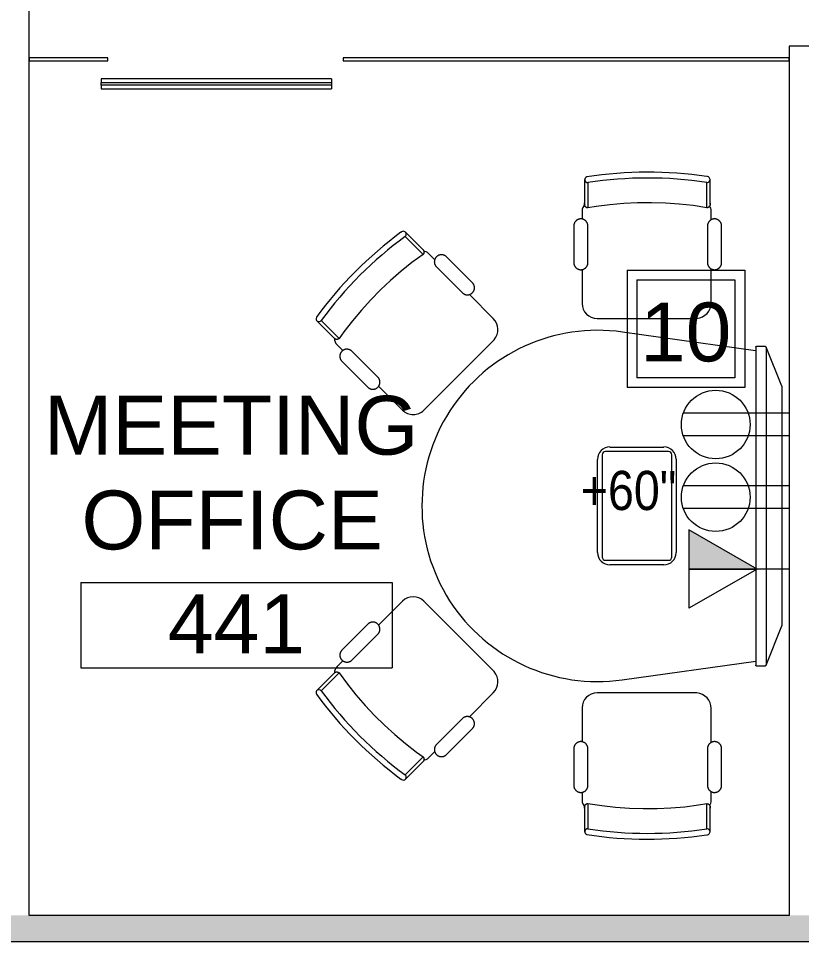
# Model space of a CAD drawing. Header units: inches. Extents: x 1 to 4333, y -575 to 1753.
# Drawn here: x 2290.9 to 2410.7, y 1256.5 to 1397.7 of the extents above; entities that cross this region are included whole.
import ezdxf

# ---------------------------------------------------------------- set-up
doc = ezdxf.new("R2010")
doc.units = ezdxf.units.IN
doc.header["$MEASUREMENT"] = 0
for name, color, linetype, lineweight in [('A-ANNO-NOTE', 131, 'Continuous', 20), ('A-AREA-IDEN', 2, 'Continuous', 20), ('A-DOOR', 31, 'Continuous', 13), ('A-DOOR-FRAM', 31, 'Continuous', 9), ('A-DOOR-GLAZ', 31, 'Continuous', 9), ('A-GLAZ-CURT', 52, 'Continuous', 9), ('A-WALL', 113, 'Continuous', 50), ('A-WALL-PATT', 111, 'Continuous', 13), ('E-ELEC-FIXT-IDEN', 2, 'Continuous', 9), ('I-FURN', 30, 'Continuous', 9), ('I-WALL', 2, 'Continuous', 13), ('Q-SPCQ', 91, 'Continuous', 9)]:
    doc.layers.add(name, color=color, linetype=linetype, lineweight=lineweight)
doc.styles.add('Arial', font='arial.ttf', dxfattribs={"height": 9})
doc.styles.add('Arial_2', font='arial.ttf', dxfattribs={"width": 0.85, "height": 6})

# ---------------------------------------------------------------- blocks, each defined once
blk = doc.blocks.new('System Panel - Glazed-2610328-New Construction - Tel_Data_Elec Plan')
at = {"layer": 'A-GLAZ-CURT', "color": 10, "lineweight": 20}
for p, q in [((6, 0.25), (-6, 0.25)), ((-6, 0.25), (-6, -0.25)), ((6, -0.25), (6, 0.25)), ((-6, -0.25), (6, -0.25))]:
    blk.add_line(p, q, dxfattribs=at)
blk = doc.blocks.new('System Panel - Glazed-2700605-New Construction - Tel_Data_Elec Plan')
at = {"layer": 'A-GLAZ-CURT', "color": 10, "lineweight": 20}
for p, q in [((34.125, 0.25), (-34.125, 0.25)), ((-34.125, 0.25), (-34.125, -0.25)), ((34.125, -0.25), (34.125, 0.25)), ((-34.125, -0.25), (34.125, -0.25))]:
    blk.add_line(p, q, dxfattribs=at)
blk = doc.blocks.new('CWDR_Single Sliding DOOR - 3_5_-2610408-New Construction - Tel_Data_Elec Plan')
at = {"layer": 'A-DOOR-FRAM'}
for p, q in [((16.25, -3), (-19, -3)), ((-19, -3), (-19, -3.5625)), ((-19, -3.9375), (-19, -4.5)), ((16.25, -3), (16.25, -3.5625)), ((16.25, -3.9375), (16.25, -4.5)), ((-19, -4.5), (16.25, -4.5))]:
    blk.add_line(p, q, dxfattribs=at)
at = {"layer": 'A-DOOR-GLAZ', "color": 10, "lineweight": 20}
for p, q in [((-19, -3.5625), (16.25, -3.5625)), ((-19, -3.9375), (-19, -3.5625)), ((16.25, -3.9375), (-19, -3.9375)), ((16.25, -3.5625), (16.25, -3.9375))]:
    blk.add_line(p, q, dxfattribs=at)
blk = doc.blocks.new('Table - Conference - Huddle Half Moon - 4 Chair Desk Height - Steelcase - Mediascape - Table - Huddle - 4 Chair Half Moon - Steelcase - Mediascape-V22-New Construction - Tel_Data_Elec Plan')
at = {"layer": 'I-FURN'}
for p, q in [((-23.67, 17.98), (-26.57, -2.4)), ((26.65, -2.44), (23.78, 18)), ((-37.19, 12.78), (-42.8, 12.78)), ((42.8, 12.78), (37.19, 12.78)), ((-45.59, 10.51), (-49.45, 10.51)), ((-43.74, 11.18), (-45.11, 11.18)), ((-42.8, 10.61), (-37.19, 10.61)), ((-31.06, 11.18), (-36.24, 11.18)), ((36.24, 11.18), (31.06, 11.18)), ((37.19, 10.61), (42.8, 10.61)), ((45.11, 11.18), (43.74, 11.18)), ((49.45, 10.51), (45.59, 10.51)), ((-28.65, -6.26), (-28.65, 8.99)), ((28.65, 8.99), (28.65, -6.26)), ((-7.1, 5.83), (7.18, 5.83)), ((-8.3, 4.65), (-8.3, -5)), ((7.86, 5.15), (-7.8, 5.15)), ((8.36, -5), (8.36, 4.65)), ((-8.97, -4.31), (-8.97, 3.95)), ((9.06, 3.95), (9.06, -4.31)), ((-7.8, -5.5), (7.86, -5.5)), ((7.17, -6.2), (-7.09, -6.2)), ((-49.44, -7.66), (-45.57, -7.66)), ((-37.19, -7.67), (-42.8, -7.67)), ((42.8, -7.67), (37.19, -7.67)), ((45.57, -7.66), (49.44, -7.66)), ((-45.11, -8.56), (-43.86, -8.56)), ((-42.8, -9.83), (-37.19, -9.83)), ((-36.13, -8.56), (-30.95, -8.56)), ((30.95, -8.56), (36.13, -8.56)), ((37.19, -9.83), (42.8, -9.83)), ((43.86, -8.56), (45.11, -8.56)), ((-28.65, -22.14), (-32.32, -25.8)), ((-14.62, -32.77), (-25.4, -21.99)), ((25.4, -21.99), (14.62, -32.77)), ((32.32, -25.8), (28.65, -22.14)), ((-34.12, -25.34), (-38.08, -29.3)), ((38.08, -29.3), (34.12, -25.34)), ((-36.55, -30.84), (-32.58, -26.87)), ((32.58, -26.87), (36.55, -30.84)), ((-37.62, -31.1), (-38.59, -32.07)), ((38.59, -32.07), (37.62, -31.1)), ((-38.45, -32.88), (-41.18, -35.61)), ((41.18, -35.61), (38.45, -32.88)), ((-18.28, -39.68), (-14.62, -36.02)), ((14.62, -36.02), (18.28, -39.68)), ((-19.66, -39.8), (-23.62, -43.76)), ((23.62, -43.76), (19.66, -39.8)), ((-22.09, -45.29), (-18.13, -41.33)), ((18.13, -41.33), (22.09, -45.29)), ((-24.63, -46.03), (-23.74, -45.15)), ((23.74, -45.15), (24.63, -46.03)), ((-28.32, -48.45), (-25.59, -45.72)), ((25.59, -45.72), (28.32, -48.45))]:
    blk.add_line(p, q, dxfattribs=at)
at = {"layer": 'I-FURN', "flags": 128}
for points in [[(-42.8, 12.78), (-42.84, 12.78), (-42.89, 12.78), (-42.93, 12.77), (-42.97, 12.77), (-43.01, 12.76), (-43.06, 12.75), (-43.1, 12.74), (-43.14, 12.73), (-43.18, 12.71), (-43.22, 12.69), (-43.26, 12.68), (-43.3, 12.66), (-43.34, 12.64), (-43.37, 12.61), (-43.41, 12.59), (-43.45, 12.57), (-43.48, 12.54), (-43.51, 12.51), (-43.55, 12.48), (-43.58, 12.45), (-43.61, 12.42), (-43.63, 12.39), (-43.66, 12.35), (-43.69, 12.32), (-43.71, 12.28), (-43.73, 12.25), (-43.76, 12.21), (-43.77, 12.17), (-43.79, 12.13), (-43.81, 12.09), (-43.82, 12.05), (-43.84, 12.01), (-43.85, 11.97), (-43.86, 11.92), (-43.87, 11.88), (-43.87, 11.84), (-43.88, 11.79), (-43.88, 11.75), (-43.88, 11.71), (-43.88, 11.66), (-43.88, 11.62), (-43.88, 11.58), (-43.87, 11.54), (-43.86, 11.49), (-43.85, 11.45), (-43.84, 11.41), (-43.83, 11.37), (-43.82, 11.33), (-43.8, 11.29), (-43.78, 11.25), (-43.77, 11.21), (-43.75, 11.17), (-43.72, 11.13), (-43.7, 11.09), (-43.68, 11.06), (-43.65, 11.02), (-43.62, 10.99), (-43.59, 10.96), (-43.56, 10.93), (-43.53, 10.9), (-43.5, 10.87), (-43.46, 10.84), (-43.43, 10.82), (-43.39, 10.79), (-43.36, 10.77), (-43.32, 10.75), (-43.28, 10.73), (-43.24, 10.71), (-43.2, 10.69), (-43.16, 10.68), (-43.12, 10.66), (-43.08, 10.65), (-43.04, 10.64), (-42.99, 10.63), (-42.95, 10.62), (-42.91, 10.62), (-42.87, 10.61), (-42.82, 10.61), (-42.8, 10.61)], [(-37.19, 10.61), (-37.15, 10.61), (-37.1, 10.62), (-37.06, 10.62), (-37.02, 10.63), (-36.98, 10.63), (-36.93, 10.64), (-36.89, 10.65), (-36.85, 10.67), (-36.81, 10.68), (-36.77, 10.7), (-36.73, 10.72), (-36.69, 10.73), (-36.65, 10.76), (-36.61, 10.78), (-36.58, 10.8), (-36.54, 10.83), (-36.51, 10.85), (-36.48, 10.88), (-36.44, 10.91), (-36.41, 10.94), (-36.38, 10.97), (-36.36, 11.01), (-36.33, 11.04), (-36.3, 11.07), (-36.28, 11.11), (-36.26, 11.15), (-36.23, 11.19), (-36.21, 11.22), (-36.2, 11.26), (-36.18, 11.3), (-36.17, 11.34), (-36.15, 11.39), (-36.14, 11.43), (-36.13, 11.47), (-36.12, 11.51), (-36.12, 11.56), (-36.11, 11.6), (-36.11, 11.64), (-36.11, 11.68), (-36.11, 11.73), (-36.11, 11.77), (-36.11, 11.81), (-36.12, 11.86), (-36.13, 11.9), (-36.13, 11.94), (-36.15, 11.98), (-36.16, 12.03), (-36.17, 12.07), (-36.19, 12.11), (-36.2, 12.15), (-36.22, 12.19), (-36.24, 12.22), (-36.27, 12.26), (-36.29, 12.3), (-36.31, 12.33), (-36.34, 12.37), (-36.37, 12.4), (-36.4, 12.43), (-36.43, 12.47), (-36.46, 12.5), (-36.49, 12.52), (-36.52, 12.55), (-36.56, 12.58), (-36.6, 12.6), (-36.63, 12.63), (-36.67, 12.65), (-36.71, 12.67), (-36.75, 12.69), (-36.79, 12.7), (-36.83, 12.72), (-36.87, 12.73), (-36.91, 12.74), (-36.95, 12.75), (-36.99, 12.76), (-37.04, 12.77), (-37.08, 12.77), (-37.12, 12.78), (-37.17, 12.78), (-37.19, 12.78)], [(37.19, 12.78), (37.15, 12.78), (37.1, 12.78), (37.06, 12.77), (37.02, 12.77), (36.98, 12.76), (36.93, 12.75), (36.89, 12.74), (36.85, 12.73), (36.81, 12.71), (36.77, 12.69), (36.73, 12.68), (36.69, 12.66), (36.65, 12.64), (36.61, 12.61), (36.58, 12.59), (36.54, 12.57), (36.51, 12.54), (36.48, 12.51), (36.44, 12.48), (36.41, 12.45), (36.38, 12.42), (36.36, 12.39), (36.33, 12.35), (36.3, 12.32), (36.28, 12.28), (36.26, 12.25), (36.23, 12.21), (36.21, 12.17), (36.2, 12.13), (36.18, 12.09), (36.17, 12.05), (36.15, 12.01), (36.14, 11.97), (36.13, 11.92), (36.12, 11.88), (36.12, 11.84), (36.11, 11.79), (36.11, 11.75), (36.11, 11.71), (36.11, 11.66), (36.11, 11.62), (36.11, 11.58), (36.12, 11.54), (36.13, 11.49), (36.13, 11.45), (36.15, 11.41), (36.16, 11.37), (36.17, 11.33), (36.19, 11.29), (36.2, 11.25), (36.22, 11.21), (36.24, 11.17), (36.27, 11.13), (36.29, 11.09), (36.31, 11.06), (36.34, 11.02), (36.37, 10.99), (36.4, 10.96), (36.43, 10.93), (36.46, 10.9), (36.49, 10.87), (36.52, 10.84), (36.56, 10.82), (36.6, 10.79), (36.63, 10.77), (36.67, 10.75), (36.71, 10.73), (36.75, 10.71), (36.79, 10.69), (36.83, 10.68), (36.87, 10.66), (36.91, 10.65), (36.95, 10.64), (36.99, 10.63), (37.04, 10.62), (37.08, 10.62), (37.12, 10.61), (37.17, 10.61), (37.19, 10.61)], [(42.8, 10.61), (42.84, 10.61), (42.89, 10.62), (42.93, 10.62), (42.97, 10.63), (43.01, 10.63), (43.06, 10.64), (43.1, 10.65), (43.14, 10.67), (43.18, 10.68), (43.22, 10.7), (43.26, 10.72), (43.3, 10.73), (43.34, 10.76), (43.37, 10.78), (43.41, 10.8), (43.45, 10.83), (43.48, 10.85), (43.51, 10.88), (43.55, 10.91), (43.58, 10.94), (43.61, 10.97), (43.63, 11.01), (43.66, 11.04), (43.69, 11.07), (43.71, 11.11), (43.73, 11.15), (43.76, 11.19), (43.77, 11.22), (43.79, 11.26), (43.81, 11.3), (43.82, 11.34), (43.84, 11.39), (43.85, 11.43), (43.86, 11.47), (43.87, 11.51), (43.87, 11.56), (43.88, 11.6), (43.88, 11.64), (43.88, 11.68), (43.88, 11.73), (43.88, 11.77), (43.88, 11.81), (43.87, 11.86), (43.86, 11.9), (43.85, 11.94), (43.84, 11.98), (43.83, 12.03), (43.82, 12.07), (43.8, 12.11), (43.78, 12.15), (43.77, 12.19), (43.75, 12.22), (43.72, 12.26), (43.7, 12.3), (43.68, 12.33), (43.65, 12.37), (43.62, 12.4), (43.59, 12.43), (43.56, 12.47), (43.53, 12.5), (43.5, 12.52), (43.46, 12.55), (43.43, 12.58), (43.39, 12.6), (43.36, 12.63), (43.32, 12.65), (43.28, 12.67), (43.24, 12.69), (43.2, 12.7), (43.16, 12.72), (43.12, 12.73), (43.08, 12.74), (43.04, 12.75), (42.99, 12.76), (42.95, 12.77), (42.91, 12.77), (42.87, 12.78), (42.82, 12.78), (42.8, 12.78)], [(-46.1, 11.02), (-46.13, 11.02), (-46.22, 11.02), (-46.37, 11.02), (-46.58, 11.02), (-46.85, 11.02), (-47.18, 11.02), (-47.57, 11.02), (-48.02, 11.02), (-48.53, 11.02), (-49.09, 11.02), (-49.71, 11.02), (-49.91, 11.02)], [(-45.59, 10.51), (-45.91, 8.41), (-46.14, 6.3), (-46.29, 4.18), (-46.36, 2.06), (-46.34, -0.06), (-46.24, -2.19), (-46.05, -4.3), (-45.78, -6.41), (-45.57, -7.66)], [(-46.3, 11.02), (-46.17, 11.02), (-46.11, 11.02), (-46.1, 11.02)], [(-46.1, 11.02), (-46.08, 11.02), (-46.06, 11.02), (-46.04, 11.01), (-46.02, 11.01), (-46, 11.01), (-45.98, 11), (-45.96, 11), (-45.94, 10.99), (-45.92, 10.98), (-45.9, 10.98), (-45.88, 10.97), (-45.86, 10.96), (-45.84, 10.95), (-45.83, 10.94), (-45.81, 10.93), (-45.79, 10.92), (-45.78, 10.9), (-45.76, 10.89), (-45.75, 10.88), (-45.73, 10.86), (-45.72, 10.85), (-45.71, 10.83), (-45.69, 10.82), (-45.68, 10.8), (-45.67, 10.78), (-45.66, 10.77), (-45.65, 10.75), (-45.64, 10.73), (-45.63, 10.71), (-45.62, 10.69), (-45.62, 10.67), (-45.61, 10.65), (-45.6, 10.64), (-45.6, 10.62), (-45.6, 10.6), (-45.59, 10.58), (-45.59, 10.56), (-45.59, 10.54), (-45.59, 10.51), (-45.59, 10.51)], [(45.57, -7.66), (45.9, -5.56), (46.13, -3.45), (46.29, -1.33), (46.36, 0.79), (46.34, 2.91), (46.24, 5.03), (46.06, 7.15), (45.79, 9.25), (45.59, 10.51)], [(45.59, 10.51), (45.59, 10.53), (45.59, 10.55), (45.59, 10.57), (45.6, 10.59), (45.6, 10.61), (45.6, 10.63), (45.61, 10.65), (45.61, 10.67), (45.62, 10.69), (45.63, 10.71), (45.64, 10.73), (45.65, 10.74), (45.66, 10.76), (45.67, 10.78), (45.68, 10.8), (45.69, 10.81), (45.7, 10.83), (45.72, 10.84), (45.73, 10.86), (45.74, 10.87), (45.76, 10.89), (45.77, 10.9), (45.79, 10.91), (45.81, 10.92), (45.82, 10.94), (45.84, 10.95), (45.86, 10.96), (45.88, 10.97), (45.89, 10.97), (45.91, 10.98), (45.93, 10.99), (45.95, 11), (45.97, 11), (45.99, 11.01), (46.01, 11.01), (46.03, 11.01), (46.05, 11.01), (46.07, 11.02), (46.09, 11.02), (46.1, 11.02)], [(49.91, 11.02), (49.27, 11.02), (48.69, 11.02), (48.17, 11.02), (47.7, 11.02), (47.3, 11.02), (46.95, 11.02), (46.66, 11.02), (46.43, 11.02), (46.26, 11.02), (46.15, 11.02), (46.1, 11.02), (46.1, 11.02)], [(46.1, 11.02), (46.13, 11.02), (46.22, 11.02), (46.3, 11.02)], [(-49.89, -8.17), (-49.26, -8.17), (-48.68, -8.17), (-48.15, -8.17), (-47.69, -8.17), (-47.28, -8.17), (-46.93, -8.17), (-46.64, -8.17), (-46.41, -8.17), (-46.24, -8.17), (-46.13, -8.17), (-46.08, -8.17), (-46.08, -8.17)], [(-46.08, -8.17), (-46.11, -8.17), (-46.2, -8.17), (-46.28, -8.17)], [(-45.57, -7.66), (-45.57, -7.68), (-45.57, -7.7), (-45.58, -7.72), (-45.58, -7.74), (-45.58, -7.76), (-45.59, -7.78), (-45.59, -7.8), (-45.6, -7.82), (-45.6, -7.84), (-45.61, -7.86), (-45.62, -7.88), (-45.63, -7.9), (-45.64, -7.91), (-45.65, -7.93), (-45.66, -7.95), (-45.67, -7.96), (-45.68, -7.98), (-45.7, -8), (-45.71, -8.01), (-45.73, -8.03), (-45.74, -8.04), (-45.76, -8.05), (-45.77, -8.06), (-45.79, -8.08), (-45.81, -8.09), (-45.82, -8.1), (-45.84, -8.11), (-45.86, -8.12), (-45.88, -8.13), (-45.9, -8.13), (-45.91, -8.14), (-45.93, -8.15), (-45.95, -8.15), (-45.97, -8.16), (-45.99, -8.16), (-46.01, -8.16), (-46.03, -8.17), (-46.05, -8.17), (-46.07, -8.17), (-46.08, -8.17)], [(-42.8, -7.67), (-42.84, -7.67), (-42.89, -7.67), (-42.93, -7.67), (-42.97, -7.68), (-43.01, -7.69), (-43.06, -7.7), (-43.1, -7.71), (-43.14, -7.72), (-43.18, -7.74), (-43.22, -7.75), (-43.26, -7.77), (-43.3, -7.79), (-43.34, -7.81), (-43.37, -7.83), (-43.41, -7.86), (-43.45, -7.88), (-43.48, -7.91), (-43.51, -7.94), (-43.54, -7.96), (-43.58, -8), (-43.6, -8.03), (-43.63, -8.06), (-43.66, -8.09), (-43.69, -8.13), (-43.71, -8.16), (-43.73, -8.2), (-43.75, -8.24), (-43.77, -8.28), (-43.79, -8.32), (-43.81, -8.36), (-43.82, -8.4), (-43.84, -8.44), (-43.85, -8.48), (-43.86, -8.52), (-43.87, -8.57), (-43.87, -8.61), (-43.88, -8.65), (-43.88, -8.69), (-43.88, -8.74), (-43.88, -8.78), (-43.88, -8.82), (-43.87, -8.87), (-43.87, -8.91), (-43.86, -8.95), (-43.85, -8.99), (-43.84, -9.04), (-43.83, -9.08), (-43.82, -9.12), (-43.8, -9.16), (-43.78, -9.2), (-43.76, -9.24), (-43.74, -9.28), (-43.72, -9.31), (-43.7, -9.35), (-43.67, -9.39), (-43.65, -9.42), (-43.62, -9.45), (-43.59, -9.49), (-43.56, -9.52), (-43.53, -9.55), (-43.5, -9.58), (-43.46, -9.6), (-43.43, -9.63), (-43.39, -9.65), (-43.36, -9.68), (-43.32, -9.7), (-43.28, -9.72), (-43.24, -9.74), (-43.2, -9.75), (-43.16, -9.77), (-43.12, -9.78), (-43.08, -9.79), (-43.04, -9.8), (-42.99, -9.81), (-42.95, -9.82), (-42.91, -9.83), (-42.87, -9.83), (-42.82, -9.83), (-42.8, -9.83)], [(-37.19, -9.83), (-37.15, -9.83), (-37.1, -9.83), (-37.06, -9.82), (-37.02, -9.82), (-36.98, -9.81), (-36.93, -9.8), (-36.89, -9.79), (-36.85, -9.78), (-36.81, -9.76), (-36.77, -9.75), (-36.73, -9.73), (-36.69, -9.71), (-36.65, -9.69), (-36.62, -9.67), (-36.58, -9.64), (-36.54, -9.62), (-36.51, -9.59), (-36.48, -9.56), (-36.45, -9.53), (-36.41, -9.5), (-36.38, -9.47), (-36.36, -9.44), (-36.33, -9.4), (-36.3, -9.37), (-36.28, -9.33), (-36.26, -9.3), (-36.24, -9.26), (-36.22, -9.22), (-36.2, -9.18), (-36.18, -9.14), (-36.17, -9.1), (-36.15, -9.06), (-36.14, -9.02), (-36.13, -8.98), (-36.12, -8.93), (-36.12, -8.89), (-36.11, -8.85), (-36.11, -8.8), (-36.11, -8.76), (-36.11, -8.72), (-36.11, -8.67), (-36.11, -8.63), (-36.12, -8.59), (-36.13, -8.55), (-36.14, -8.5), (-36.15, -8.46), (-36.16, -8.42), (-36.17, -8.38), (-36.19, -8.34), (-36.21, -8.3), (-36.23, -8.26), (-36.25, -8.22), (-36.27, -8.18), (-36.29, -8.15), (-36.32, -8.11), (-36.34, -8.08), (-36.37, -8.04), (-36.4, -8.01), (-36.43, -7.98), (-36.46, -7.95), (-36.49, -7.92), (-36.53, -7.9), (-36.56, -7.87), (-36.6, -7.84), (-36.63, -7.82), (-36.67, -7.8), (-36.71, -7.78), (-36.75, -7.76), (-36.79, -7.74), (-36.83, -7.73), (-36.87, -7.72), (-36.91, -7.7), (-36.95, -7.69), (-37, -7.68), (-37.04, -7.68), (-37.08, -7.67), (-37.12, -7.67), (-37.17, -7.67), (-37.19, -7.67)], [(37.19, -7.67), (37.15, -7.67), (37.1, -7.67), (37.06, -7.67), (37.02, -7.68), (36.98, -7.69), (36.93, -7.7), (36.89, -7.71), (36.85, -7.72), (36.81, -7.74), (36.77, -7.75), (36.73, -7.77), (36.69, -7.79), (36.65, -7.81), (36.62, -7.83), (36.58, -7.86), (36.54, -7.88), (36.51, -7.91), (36.48, -7.94), (36.45, -7.96), (36.41, -8), (36.38, -8.03), (36.36, -8.06), (36.33, -8.09), (36.3, -8.13), (36.28, -8.16), (36.26, -8.2), (36.24, -8.24), (36.22, -8.28), (36.2, -8.32), (36.18, -8.36), (36.17, -8.4), (36.15, -8.44), (36.14, -8.48), (36.13, -8.52), (36.12, -8.57), (36.12, -8.61), (36.11, -8.65), (36.11, -8.69), (36.11, -8.74), (36.11, -8.78), (36.11, -8.82), (36.11, -8.87), (36.12, -8.91), (36.13, -8.95), (36.14, -8.99), (36.15, -9.04), (36.16, -9.08), (36.17, -9.12), (36.19, -9.16), (36.21, -9.2), (36.23, -9.24), (36.25, -9.28), (36.27, -9.31), (36.29, -9.35), (36.32, -9.39), (36.34, -9.42), (36.37, -9.45), (36.4, -9.49), (36.43, -9.52), (36.46, -9.55), (36.49, -9.58), (36.53, -9.6), (36.56, -9.63), (36.6, -9.65), (36.63, -9.68), (36.67, -9.7), (36.71, -9.72), (36.75, -9.74), (36.79, -9.75), (36.83, -9.77), (36.87, -9.78), (36.91, -9.79), (36.95, -9.8), (37, -9.81), (37.04, -9.82), (37.08, -9.83), (37.12, -9.83), (37.17, -9.83), (37.19, -9.83)], [(42.8, -9.83), (42.84, -9.83), (42.89, -9.83), (42.93, -9.82), (42.97, -9.82), (43.01, -9.81), (43.06, -9.8), (43.1, -9.79), (43.14, -9.78), (43.18, -9.76), (43.22, -9.75), (43.26, -9.73), (43.3, -9.71), (43.34, -9.69), (43.37, -9.67), (43.41, -9.64), (43.45, -9.62), (43.48, -9.59), (43.51, -9.56), (43.54, -9.53), (43.58, -9.5), (43.6, -9.47), (43.63, -9.44), (43.66, -9.4), (43.69, -9.37), (43.71, -9.33), (43.73, -9.3), (43.75, -9.26), (43.77, -9.22), (43.79, -9.18), (43.81, -9.14), (43.82, -9.1), (43.84, -9.06), (43.85, -9.02), (43.86, -8.98), (43.87, -8.93), (43.87, -8.89), (43.88, -8.85), (43.88, -8.8), (43.88, -8.76), (43.88, -8.72), (43.88, -8.67), (43.87, -8.63), (43.87, -8.59), (43.86, -8.55), (43.85, -8.5), (43.84, -8.46), (43.83, -8.42), (43.82, -8.38), (43.8, -8.34), (43.78, -8.3), (43.76, -8.26), (43.74, -8.22), (43.72, -8.18), (43.7, -8.15), (43.67, -8.11), (43.65, -8.08), (43.62, -8.04), (43.59, -8.01), (43.56, -7.98), (43.53, -7.95), (43.5, -7.92), (43.46, -7.9), (43.43, -7.87), (43.39, -7.84), (43.36, -7.82), (43.32, -7.8), (43.28, -7.78), (43.24, -7.76), (43.2, -7.74), (43.16, -7.73), (43.12, -7.72), (43.08, -7.7), (43.04, -7.69), (42.99, -7.68), (42.95, -7.68), (42.91, -7.67), (42.87, -7.67), (42.82, -7.67), (42.8, -7.67)], [(46.08, -8.17), (46.06, -8.17), (46.04, -8.17), (46.02, -8.16), (46, -8.16), (45.98, -8.16), (45.96, -8.15), (45.94, -8.15), (45.92, -8.14), (45.9, -8.14), (45.88, -8.13), (45.86, -8.12), (45.85, -8.11), (45.83, -8.1), (45.81, -8.09), (45.79, -8.08), (45.78, -8.07), (45.76, -8.06), (45.74, -8.04), (45.73, -8.03), (45.72, -8.01), (45.7, -8), (45.69, -7.98), (45.68, -7.97), (45.66, -7.95), (45.65, -7.94), (45.64, -7.92), (45.63, -7.9), (45.62, -7.88), (45.61, -7.86), (45.61, -7.84), (45.6, -7.83), (45.59, -7.81), (45.59, -7.79), (45.58, -7.77), (45.58, -7.75), (45.58, -7.73), (45.57, -7.71), (45.57, -7.69), (45.57, -7.67), (45.57, -7.66)], [(46.28, -8.17), (46.16, -8.17), (46.09, -8.17), (46.08, -8.17)], [(46.08, -8.17), (46.11, -8.17), (46.2, -8.17), (46.35, -8.17), (46.56, -8.17), (46.84, -8.17), (47.17, -8.17), (47.56, -8.17), (48, -8.17), (48.51, -8.17), (49.07, -8.17), (49.69, -8.17), (49.89, -8.17)], [(-32.58, -26.87), (-32.55, -26.84), (-32.53, -26.81), (-32.5, -26.77), (-32.47, -26.74), (-32.45, -26.7), (-32.42, -26.67), (-32.4, -26.63), (-32.38, -26.59), (-32.36, -26.55), (-32.35, -26.51), (-32.33, -26.47), (-32.32, -26.43), (-32.31, -26.39), (-32.29, -26.35), (-32.29, -26.31), (-32.28, -26.26), (-32.27, -26.22), (-32.27, -26.18), (-32.27, -26.13), (-32.27, -26.09), (-32.27, -26.05), (-32.27, -26), (-32.28, -25.96), (-32.28, -25.92), (-32.29, -25.87), (-32.3, -25.83), (-32.31, -25.79), (-32.33, -25.75), (-32.34, -25.71), (-32.36, -25.67), (-32.38, -25.63), (-32.4, -25.59), (-32.42, -25.55), (-32.44, -25.52), (-32.47, -25.48), (-32.49, -25.45), (-32.52, -25.41), (-32.55, -25.38), (-32.58, -25.35), (-32.61, -25.32), (-32.64, -25.29), (-32.67, -25.26), (-32.71, -25.23), (-32.74, -25.21), (-32.78, -25.18), (-32.82, -25.16), (-32.85, -25.14), (-32.89, -25.12), (-32.93, -25.11), (-32.97, -25.09), (-33.01, -25.07), (-33.06, -25.06), (-33.1, -25.05), (-33.14, -25.04), (-33.18, -25.03), (-33.23, -25.03), (-33.27, -25.02), (-33.31, -25.02), (-33.36, -25.02), (-33.4, -25.02), (-33.44, -25.03), (-33.49, -25.03), (-33.53, -25.04), (-33.57, -25.04), (-33.61, -25.05), (-33.65, -25.06), (-33.7, -25.08), (-33.74, -25.09), (-33.78, -25.11), (-33.82, -25.13), (-33.86, -25.15), (-33.89, -25.17), (-33.93, -25.19), (-33.97, -25.21), (-34, -25.24), (-34.04, -25.26), (-34.07, -25.29), (-34.1, -25.32), (-34.12, -25.34)], [(34.12, -25.34), (34.09, -25.31), (34.05, -25.28), (34.02, -25.25), (33.99, -25.23), (33.95, -25.2), (33.91, -25.18), (33.88, -25.16), (33.84, -25.14), (33.8, -25.12), (33.76, -25.1), (33.72, -25.09), (33.68, -25.07), (33.64, -25.06), (33.59, -25.05), (33.55, -25.04), (33.51, -25.03), (33.47, -25.03), (33.42, -25.02), (33.38, -25.02), (33.34, -25.02), (33.29, -25.02), (33.25, -25.03), (33.21, -25.03), (33.16, -25.04), (33.12, -25.05), (33.08, -25.06), (33.04, -25.07), (33, -25.08), (32.95, -25.1), (32.91, -25.11), (32.88, -25.13), (32.84, -25.15), (32.8, -25.17), (32.76, -25.2), (32.73, -25.22), (32.69, -25.25), (32.66, -25.27), (32.62, -25.3), (32.59, -25.33), (32.56, -25.36), (32.53, -25.39), (32.51, -25.43), (32.48, -25.46), (32.45, -25.5), (32.43, -25.53), (32.41, -25.57), (32.39, -25.61), (32.37, -25.65), (32.35, -25.69), (32.34, -25.73), (32.32, -25.77), (32.31, -25.81), (32.3, -25.85), (32.29, -25.89), (32.28, -25.94), (32.27, -25.98), (32.27, -26.02), (32.27, -26.07), (32.27, -26.11), (32.27, -26.15), (32.27, -26.2), (32.28, -26.24), (32.28, -26.28), (32.29, -26.32), (32.3, -26.37), (32.31, -26.41), (32.32, -26.45), (32.34, -26.49), (32.35, -26.53), (32.37, -26.57), (32.39, -26.61), (32.41, -26.65), (32.43, -26.68), (32.46, -26.72), (32.48, -26.76), (32.51, -26.79), (32.54, -26.82), (32.57, -26.86), (32.58, -26.87)], [(-38.08, -29.3), (-38.11, -29.34), (-38.14, -29.37), (-38.17, -29.4), (-38.2, -29.44), (-38.22, -29.47), (-38.24, -29.51), (-38.27, -29.55), (-38.29, -29.58), (-38.3, -29.62), (-38.32, -29.66), (-38.34, -29.7), (-38.35, -29.75), (-38.36, -29.79), (-38.37, -29.83), (-38.38, -29.87), (-38.39, -29.91), (-38.39, -29.96), (-38.4, -30), (-38.4, -30.04), (-38.4, -30.09), (-38.4, -30.13), (-38.4, -30.17), (-38.39, -30.22), (-38.38, -30.26), (-38.38, -30.3), (-38.37, -30.34), (-38.35, -30.39), (-38.34, -30.43), (-38.33, -30.47), (-38.31, -30.51), (-38.29, -30.55), (-38.27, -30.59), (-38.25, -30.62), (-38.23, -30.66), (-38.2, -30.7), (-38.18, -30.73), (-38.15, -30.76), (-38.12, -30.8), (-38.09, -30.83), (-38.06, -30.86), (-38.03, -30.89), (-38, -30.92), (-37.96, -30.94), (-37.93, -30.97), (-37.89, -30.99), (-37.85, -31.01), (-37.81, -31.03), (-37.77, -31.05), (-37.74, -31.07), (-37.69, -31.09), (-37.65, -31.1), (-37.61, -31.11), (-37.57, -31.12), (-37.53, -31.13), (-37.49, -31.14), (-37.44, -31.15), (-37.4, -31.15), (-37.36, -31.15), (-37.31, -31.16), (-37.27, -31.15), (-37.23, -31.15), (-37.18, -31.15), (-37.14, -31.14), (-37.1, -31.13), (-37.06, -31.12), (-37.01, -31.11), (-36.97, -31.1), (-36.93, -31.08), (-36.89, -31.07), (-36.85, -31.05), (-36.81, -31.03), (-36.77, -31.01), (-36.74, -30.99), (-36.7, -30.96), (-36.67, -30.94), (-36.63, -30.91), (-36.6, -30.88), (-36.57, -30.85), (-36.55, -30.84)], [(36.55, -30.84), (36.58, -30.87), (36.61, -30.9), (36.65, -30.92), (36.68, -30.95), (36.72, -30.97), (36.75, -31), (36.79, -31.02), (36.83, -31.04), (36.87, -31.06), (36.91, -31.08), (36.95, -31.09), (36.99, -31.1), (37.03, -31.12), (37.07, -31.13), (37.12, -31.14), (37.16, -31.14), (37.2, -31.15), (37.25, -31.15), (37.29, -31.15), (37.33, -31.15), (37.38, -31.15), (37.42, -31.15), (37.46, -31.15), (37.51, -31.14), (37.55, -31.13), (37.59, -31.12), (37.63, -31.11), (37.67, -31.09), (37.71, -31.08), (37.75, -31.06), (37.79, -31.04), (37.83, -31.03), (37.87, -31), (37.91, -30.98), (37.94, -30.96), (37.98, -30.93), (38.01, -30.9), (38.04, -30.88), (38.08, -30.85), (38.11, -30.81), (38.13, -30.78), (38.16, -30.75), (38.19, -30.72), (38.21, -30.68), (38.24, -30.64), (38.26, -30.61), (38.28, -30.57), (38.3, -30.53), (38.32, -30.49), (38.33, -30.45), (38.35, -30.41), (38.36, -30.37), (38.37, -30.32), (38.38, -30.28), (38.39, -30.24), (38.39, -30.2), (38.4, -30.15), (38.4, -30.11), (38.4, -30.07), (38.4, -30.02), (38.4, -29.98), (38.39, -29.94), (38.39, -29.89), (38.38, -29.85), (38.37, -29.81), (38.36, -29.77), (38.34, -29.73), (38.33, -29.69), (38.31, -29.65), (38.3, -29.61), (38.28, -29.57), (38.26, -29.53), (38.23, -29.49), (38.21, -29.46), (38.18, -29.42), (38.16, -29.39), (38.13, -29.35), (38.1, -29.32), (38.08, -29.3)], [(-39.17, -32.88), (-39.19, -32.9), (-39.25, -32.97), (-39.36, -33.08), (-39.51, -33.23), (-39.7, -33.42), (-39.94, -33.65), (-40.21, -33.93), (-40.53, -34.24), (-40.89, -34.6), (-41.28, -35), (-41.72, -35.44), (-41.86, -35.58)], [(-39.31, -33.03), (-39.22, -32.94), (-39.18, -32.89), (-39.17, -32.88)], [(-39.17, -32.88), (-39.15, -32.87), (-39.14, -32.86), (-39.12, -32.84), (-39.11, -32.83), (-39.09, -32.82), (-39.07, -32.81), (-39.05, -32.8), (-39.04, -32.79), (-39.02, -32.78), (-39, -32.77), (-38.98, -32.76), (-38.96, -32.76), (-38.94, -32.75), (-38.92, -32.75), (-38.9, -32.74), (-38.88, -32.74), (-38.86, -32.74), (-38.84, -32.74), (-38.82, -32.73), (-38.8, -32.73), (-38.78, -32.74), (-38.76, -32.74), (-38.74, -32.74), (-38.72, -32.74), (-38.7, -32.75), (-38.68, -32.75), (-38.66, -32.76), (-38.64, -32.76), (-38.62, -32.77), (-38.6, -32.78), (-38.59, -32.79), (-38.57, -32.8), (-38.55, -32.81), (-38.53, -32.82), (-38.52, -32.83), (-38.5, -32.84), (-38.48, -32.85), (-38.47, -32.87), (-38.45, -32.88), (-38.45, -32.88)], [(-38.45, -32.88), (-37.19, -34.59), (-35.87, -36.25), (-34.47, -37.86), (-33.02, -39.4), (-31.51, -40.89), (-29.93, -42.32), (-28.3, -43.68), (-26.62, -44.98), (-25.59, -45.72)], [(25.59, -45.72), (27.3, -44.46), (28.96, -43.14), (30.57, -41.75), (32.12, -40.3), (33.61, -38.79), (35.04, -37.22), (36.41, -35.59), (37.71, -33.91), (38.45, -32.88)], [(38.45, -32.88), (38.47, -32.87), (38.48, -32.86), (38.5, -32.84), (38.51, -32.83), (38.53, -32.82), (38.55, -32.81), (38.56, -32.8), (38.58, -32.79), (38.6, -32.78), (38.62, -32.77), (38.64, -32.76), (38.66, -32.76), (38.68, -32.75), (38.7, -32.75), (38.72, -32.74), (38.74, -32.74), (38.76, -32.74), (38.78, -32.74), (38.8, -32.73), (38.82, -32.73), (38.84, -32.74), (38.86, -32.74), (38.88, -32.74), (38.9, -32.74), (38.92, -32.75), (38.94, -32.75), (38.96, -32.76), (38.98, -32.76), (38.99, -32.77), (39.01, -32.78), (39.03, -32.79), (39.05, -32.8), (39.07, -32.81), (39.08, -32.82), (39.1, -32.83), (39.12, -32.84), (39.13, -32.85), (39.15, -32.87), (39.16, -32.88), (39.17, -32.88)], [(41.86, -35.58), (41.41, -35.13), (41, -34.72), (40.63, -34.35), (40.3, -34.02), (40.02, -33.73), (39.77, -33.48), (39.56, -33.28), (39.4, -33.12), (39.28, -33), (39.2, -32.92), (39.17, -32.89), (39.17, -32.88)], [(39.17, -32.88), (39.19, -32.9), (39.25, -32.97), (39.31, -33.03)], [(-18.13, -41.33), (-18.1, -41.3), (-18.07, -41.26), (-18.04, -41.23), (-18.02, -41.2), (-17.99, -41.16), (-17.97, -41.12), (-17.95, -41.09), (-17.93, -41.05), (-17.91, -41.01), (-17.89, -40.97), (-17.88, -40.93), (-17.86, -40.89), (-17.85, -40.85), (-17.84, -40.8), (-17.83, -40.76), (-17.82, -40.72), (-17.82, -40.68), (-17.81, -40.63), (-17.81, -40.59), (-17.81, -40.55), (-17.81, -40.5), (-17.82, -40.46), (-17.82, -40.42), (-17.83, -40.37), (-17.84, -40.33), (-17.85, -40.29), (-17.86, -40.25), (-17.87, -40.21), (-17.89, -40.17), (-17.9, -40.13), (-17.92, -40.09), (-17.94, -40.05), (-17.96, -40.01), (-17.99, -39.97), (-18.01, -39.94), (-18.04, -39.9), (-18.06, -39.87), (-18.09, -39.84), (-18.12, -39.81), (-18.15, -39.78), (-18.18, -39.75), (-18.22, -39.72), (-18.25, -39.69), (-18.29, -39.67), (-18.32, -39.64), (-18.36, -39.62), (-18.4, -39.6), (-18.44, -39.58), (-18.48, -39.56), (-18.52, -39.55), (-18.56, -39.53), (-18.6, -39.52), (-18.64, -39.51), (-18.68, -39.5), (-18.73, -39.49), (-18.77, -39.49), (-18.81, -39.48), (-18.85, -39.48), (-18.9, -39.48), (-18.94, -39.48), (-18.98, -39.48), (-19.03, -39.49), (-19.07, -39.49), (-19.11, -39.5), (-19.16, -39.51), (-19.2, -39.52), (-19.24, -39.54), (-19.28, -39.55), (-19.32, -39.57), (-19.36, -39.59), (-19.4, -39.6), (-19.44, -39.63), (-19.47, -39.65), (-19.51, -39.67), (-19.54, -39.7), (-19.58, -39.72), (-19.61, -39.75), (-19.64, -39.78), (-19.66, -39.8)], [(19.66, -39.8), (19.63, -39.77), (19.6, -39.74), (19.56, -39.71), (19.53, -39.69), (19.49, -39.66), (19.46, -39.64), (19.42, -39.62), (19.38, -39.6), (19.34, -39.58), (19.3, -39.56), (19.26, -39.54), (19.22, -39.53), (19.18, -39.52), (19.14, -39.51), (19.09, -39.5), (19.05, -39.49), (19.01, -39.49), (18.96, -39.48), (18.92, -39.48), (18.88, -39.48), (18.83, -39.48), (18.79, -39.49), (18.75, -39.49), (18.71, -39.5), (18.66, -39.51), (18.62, -39.52), (18.58, -39.53), (18.54, -39.54), (18.5, -39.56), (18.46, -39.57), (18.42, -39.59), (18.38, -39.61), (18.34, -39.63), (18.31, -39.65), (18.27, -39.68), (18.24, -39.7), (18.2, -39.73), (18.17, -39.76), (18.14, -39.79), (18.11, -39.82), (18.08, -39.85), (18.05, -39.89), (18.02, -39.92), (18, -39.95), (17.98, -39.99), (17.95, -40.03), (17.93, -40.07), (17.91, -40.11), (17.9, -40.14), (17.88, -40.19), (17.87, -40.23), (17.85, -40.27), (17.84, -40.31), (17.83, -40.35), (17.83, -40.39), (17.82, -40.44), (17.82, -40.48), (17.81, -40.52), (17.81, -40.57), (17.81, -40.61), (17.82, -40.65), (17.82, -40.7), (17.83, -40.74), (17.83, -40.78), (17.84, -40.82), (17.86, -40.87), (17.87, -40.91), (17.88, -40.95), (17.9, -40.99), (17.92, -41.03), (17.94, -41.07), (17.96, -41.1), (17.98, -41.14), (18, -41.18), (18.03, -41.21), (18.06, -41.25), (18.08, -41.28), (18.11, -41.31), (18.13, -41.33)], [(-23.62, -43.76), (-23.65, -43.79), (-23.68, -43.83), (-23.71, -43.86), (-23.74, -43.89), (-23.76, -43.93), (-23.78, -43.97), (-23.81, -44), (-23.83, -44.04), (-23.85, -44.08), (-23.86, -44.12), (-23.88, -44.16), (-23.89, -44.2), (-23.9, -44.24), (-23.91, -44.29), (-23.92, -44.33), (-23.93, -44.37), (-23.94, -44.41), (-23.94, -44.46), (-23.94, -44.5), (-23.94, -44.54), (-23.94, -44.59), (-23.94, -44.63), (-23.93, -44.67), (-23.93, -44.72), (-23.92, -44.76), (-23.91, -44.8), (-23.9, -44.84), (-23.88, -44.88), (-23.87, -44.92), (-23.85, -44.96), (-23.83, -45), (-23.81, -45.04), (-23.79, -45.08), (-23.77, -45.12), (-23.74, -45.15), (-23.72, -45.19), (-23.69, -45.22), (-23.66, -45.25), (-23.63, -45.29), (-23.6, -45.32), (-23.57, -45.34), (-23.54, -45.37), (-23.5, -45.4), (-23.47, -45.42), (-23.43, -45.45), (-23.39, -45.47), (-23.36, -45.49), (-23.32, -45.51), (-23.28, -45.53), (-23.24, -45.54), (-23.2, -45.56), (-23.15, -45.57), (-23.11, -45.58), (-23.07, -45.59), (-23.03, -45.6), (-22.99, -45.6), (-22.94, -45.61), (-22.9, -45.61), (-22.86, -45.61), (-22.81, -45.61), (-22.77, -45.61), (-22.73, -45.6), (-22.68, -45.6), (-22.64, -45.59), (-22.6, -45.58), (-22.56, -45.57), (-22.52, -45.55), (-22.47, -45.54), (-22.43, -45.52), (-22.4, -45.51), (-22.36, -45.49), (-22.32, -45.47), (-22.28, -45.44), (-22.25, -45.42), (-22.21, -45.39), (-22.18, -45.37), (-22.14, -45.34), (-22.11, -45.31), (-22.09, -45.29)], [(22.09, -45.29), (22.13, -45.32), (22.16, -45.35), (22.19, -45.38), (22.23, -45.41), (22.26, -45.43), (22.3, -45.45), (22.34, -45.47), (22.37, -45.5), (22.41, -45.51), (22.45, -45.53), (22.49, -45.55), (22.53, -45.56), (22.58, -45.57), (22.62, -45.58), (22.66, -45.59), (22.7, -45.6), (22.75, -45.6), (22.79, -45.61), (22.83, -45.61), (22.88, -45.61), (22.92, -45.61), (22.96, -45.61), (23, -45.6), (23.05, -45.59), (23.09, -45.59), (23.13, -45.58), (23.17, -45.56), (23.22, -45.55), (23.26, -45.54), (23.3, -45.52), (23.33, -45.5), (23.37, -45.48), (23.41, -45.46), (23.45, -45.44), (23.48, -45.41), (23.52, -45.39), (23.55, -45.36), (23.59, -45.33), (23.62, -45.3), (23.65, -45.27), (23.68, -45.24), (23.7, -45.21), (23.73, -45.17), (23.76, -45.14), (23.78, -45.1), (23.8, -45.06), (23.82, -45.02), (23.84, -44.99), (23.86, -44.95), (23.87, -44.91), (23.89, -44.86), (23.9, -44.82), (23.91, -44.78), (23.92, -44.74), (23.93, -44.7), (23.93, -44.65), (23.94, -44.61), (23.94, -44.57), (23.94, -44.52), (23.94, -44.48), (23.94, -44.44), (23.93, -44.39), (23.93, -44.35), (23.92, -44.31), (23.91, -44.27), (23.9, -44.23), (23.89, -44.18), (23.87, -44.14), (23.85, -44.1), (23.84, -44.06), (23.82, -44.02), (23.8, -43.99), (23.77, -43.95), (23.75, -43.91), (23.73, -43.88), (23.7, -43.84), (23.67, -43.81), (23.64, -43.78), (23.62, -43.76)], [(-28.29, -49.13), (-27.84, -48.68), (-27.43, -48.27), (-27.06, -47.9), (-26.73, -47.57), (-26.44, -47.29), (-26.19, -47.04), (-25.99, -46.83), (-25.82, -46.67), (-25.7, -46.55), (-25.63, -46.47), (-25.59, -46.44), (-25.59, -46.44)], [(-25.59, -46.44), (-25.61, -46.46), (-25.68, -46.52), (-25.73, -46.58)], [(-25.59, -45.72), (-25.58, -45.73), (-25.56, -45.75), (-25.55, -45.77), (-25.54, -45.78), (-25.53, -45.8), (-25.51, -45.82), (-25.5, -45.83), (-25.5, -45.85), (-25.49, -45.87), (-25.48, -45.89), (-25.47, -45.91), (-25.46, -45.93), (-25.46, -45.95), (-25.45, -45.96), (-25.45, -45.98), (-25.45, -46), (-25.44, -46.03), (-25.44, -46.05), (-25.44, -46.07), (-25.44, -46.09), (-25.44, -46.11), (-25.44, -46.13), (-25.45, -46.15), (-25.45, -46.17), (-25.45, -46.19), (-25.46, -46.21), (-25.46, -46.23), (-25.47, -46.25), (-25.48, -46.26), (-25.48, -46.28), (-25.49, -46.3), (-25.5, -46.32), (-25.51, -46.34), (-25.52, -46.35), (-25.53, -46.37), (-25.55, -46.39), (-25.56, -46.4), (-25.57, -46.42), (-25.59, -46.43), (-25.59, -46.44)], [(25.59, -46.44), (25.58, -46.42), (25.56, -46.41), (25.55, -46.39), (25.54, -46.38), (25.53, -46.36), (25.51, -46.34), (25.5, -46.32), (25.5, -46.31), (25.49, -46.29), (25.48, -46.27), (25.47, -46.25), (25.46, -46.23), (25.46, -46.21), (25.45, -46.19), (25.45, -46.17), (25.45, -46.15), (25.44, -46.13), (25.44, -46.11), (25.44, -46.09), (25.44, -46.07), (25.44, -46.05), (25.44, -46.03), (25.45, -46.01), (25.45, -45.99), (25.45, -45.97), (25.46, -45.95), (25.46, -45.93), (25.47, -45.91), (25.48, -45.89), (25.48, -45.87), (25.49, -45.86), (25.5, -45.84), (25.51, -45.82), (25.52, -45.8), (25.53, -45.79), (25.55, -45.77), (25.56, -45.75), (25.57, -45.74), (25.59, -45.72), (25.59, -45.72)], [(25.73, -46.58), (25.64, -46.49), (25.6, -46.44), (25.59, -46.44)], [(25.59, -46.44), (25.61, -46.46), (25.68, -46.52), (25.78, -46.63), (25.93, -46.78), (26.12, -46.97), (26.36, -47.21), (26.63, -47.48), (26.95, -47.8), (27.31, -48.16), (27.71, -48.55), (28.14, -48.99), (28.29, -49.13)]]:
    blk.add_lwpolyline(points, dxfattribs=at)
at = {"layer": 'I-FURN'}
for centre, radius, start, end in [((-45.11, 9.86), 1.32, 90, 125.7227), ((-31.06, 8.76), 2.42, 5.3193, 90), ((31.06, 8.76), 2.42, 90, 174.6807), ((45.11, 9.86), 1.32, 54.2773, 90), ((-7.1, 3.95), 1.88, 90, 180), ((7.18, 3.95), 1.88, 360, 90), ((-7.8, 4.65), 0.5, 90, 180), ((7.86, 4.65), 0.5, 360, 90), ((0.04, -6.18), 26.88, 171.9079, 8.0055), ((-7.09, -4.31), 1.89, 180, 270), ((-7.8, -5), 0.5, 180, 270), ((7.17, -4.31), 1.89, 270, 0), ((7.86, -5), 0.5, 270, 360), ((-30.95, -6.26), 2.3, 270, 360), ((30.95, -6.26), 2.3, 180, 270), ((-45.11, -7.24), 1.32, 222.1873, 270), ((45.11, -7.24), 1.32, 270, 317.8127), ((-26.94, -23.85), 2.42, 50.3193, 135), ((26.94, -23.85), 2.42, 45, 129.6807), ((-37.66, -33), 1.32, 135, 170.7227), ((37.66, -33), 1.32, 9.2773, 45), ((-16.24, -34.39), 2.3, 315, 45), ((16.24, -34.39), 2.3, 135, 225), ((-25.56, -45.1), 1.32, 267.1873, 315), ((25.56, -45.1), 1.32, 225, 272.8127)]:
    blk.add_arc(centre, radius, start, end, dxfattribs=at)
for centre, major_axis, ratio, start_param, end_param in [((-2.39, 1.47), (0, 54.09), 0.899459, 1.402966, 1.74368), ((-2.39, 1.47), (0, 53.09), 0.899459, 1.399774, 1.74371), ((-49.91, 10.51), (0, 0.507), 0.899459, 4.712389, 7.853982), ((-46.3, 10.51), (0, 0.507), 0.99468, 6.021386, 6.283185), ((46.3, 10.51), (0, 0.507), 0.99468, 0, 0.261799), ((2.39, 1.47), (0, 53.09), 0.899459, 4.539475, 4.883411), ((49.91, 10.51), (0, 0.507), 0.899459, 4.712389, 7.853982), ((2.39, 1.47), (0, 54.09), 0.899459, 4.539505, 4.880219), ((-49.89, -7.66), (0, 0.507), 0.899459, 1.913366, 4.712389), ((-46.28, -7.66), (0, 0.507), 0.99468, 2.996027, 3.185649), ((46.28, -7.66), (0, 0.507), 0.99468, 3.097536, 3.287158), ((49.89, -7.66), (0, 0.507), 0.899459, 1.570796, 4.369819), ((-38.95, -33.38), (-0.359, 0.359), 0.99468, 6.021386, 6.283185), ((38.95, -33.38), (0.359, 0.359), 0.99468, 0, 0.261799), ((-41.5, -35.94), (-0.359, 0.359), 0.899459, 4.712389, 7.853982), ((-1.52, -8.73), (-38.25, 38.25), 0.899459, 1.402966, 1.74368), ((-1.52, -8.73), (-37.54, 37.54), 0.899459, 1.399774, 1.74371), ((1.52, -8.73), (37.54, 37.54), 0.899459, 4.539475, 4.883411), ((1.52, -8.73), (38.25, 38.25), 0.899459, 4.539505, 4.880219), ((41.5, -35.94), (0.359, 0.359), 0.899459, 4.712389, 7.853982), ((-26.09, -46.22), (-0.359, 0.359), 0.99468, 2.996027, 3.185649), ((26.09, -46.22), (0.359, 0.359), 0.99468, 3.097536, 3.287158), ((-28.65, -48.77), (-0.359, 0.359), 0.899459, 1.913366, 4.712389), ((28.65, -48.77), (0.359, 0.359), 0.899459, 1.570796, 4.369819)]:
    blk.add_ellipse(centre, major_axis=major_axis, ratio=ratio, start_param=start_param, end_param=end_param, dxfattribs=at)
blk = doc.blocks.new('SPEC-EQUIP-TV - 55_ LCD-2537516-New Construction - Tel_Data_Elec Plan')
at = {"layer": 'Q-SPCQ'}
for p, q in [((24.32, 0), (-24.32, 0)), ((-24.45, -0.12), (-24.45, -0.75)), ((-24.45, -0.75), (-24.45, -1.37)), ((24.45, -0.75), (24.45, -0.12)), ((24.45, -1.37), (24.45, -0.75)), ((-24.35, -1.57), (-18.34, -4)), ((24.35, -1.57), (-24.35, -1.57)), ((18.34, -4), (24.35, -1.57)), ((18.34, -4), (-18.34, -4))]:
    blk.add_line(p, q, dxfattribs=at)
for points, knots in [([(-24.45, -0.12), (-24.45, -0.11), (-24.45, -0.1), (-24.44, -0.08), (-24.43, -0.06), (-24.43, -0.05), (-24.42, -0.04), (-24.41, -0.03), (-24.4, -0.03), (-24.39, -0.02), (-24.38, -0.01), (-24.37, -0.01), (-24.35, 0), (-24.34, 0), (-24.32, 0)], [0, 0, 0, 0, 0.166667, 0.25, 0.333333, 0.416667, 0.458333, 0.5, 0.583333, 0.666667, 0.708333, 0.75, 0.833333, 1, 1, 1, 1]), ([(24.32, 0), (24.34, 0), (24.35, 0), (24.37, -0.01), (24.38, -0.02), (24.39, -0.02), (24.4, -0.03), (24.41, -0.03), (24.42, -0.04), (24.43, -0.05), (24.43, -0.06), (24.44, -0.08), (24.45, -0.1), (24.45, -0.11), (24.45, -0.12)], [-1, -1, -1, -1, -0.833333, -0.75, -0.666667, -0.625, -0.583333, -0.5, -0.458333, -0.416667, -0.333333, -0.25, -0.166667, 0, 0, 0, 0]), ([(-24.45, -1.37), (-24.45, -1.38), (-24.45, -1.41), (-24.44, -1.44), (-24.43, -1.46), (-24.42, -1.48), (-24.42, -1.49), (-24.41, -1.5), (-24.41, -1.51), (-24.4, -1.52), (-24.39, -1.53), (-24.38, -1.54), (-24.37, -1.56), (-24.35, -1.57), (-24.35, -1.57)], [0, 0, 0, 0, 0.125, 0.25, 0.375, 0.4375, 0.5, 0.53125, 0.5625, 0.625, 0.6875, 0.75, 0.875, 1, 1, 1, 1]), ([(24.35, -1.57), (24.35, -1.57), (24.37, -1.56), (24.38, -1.54), (24.39, -1.53), (24.4, -1.52), (24.41, -1.51), (24.42, -1.49), (24.42, -1.48), (24.43, -1.47), (24.44, -1.45), (24.44, -1.43), (24.45, -1.41), (24.45, -1.38), (24.45, -1.37)], [0, 0, 0, 0, 0.125, 0.25, 0.3125, 0.375, 0.4375, 0.5, 0.5625, 0.625, 0.6875, 0.75, 0.875, 1, 1, 1, 1])]:
    blk.add_open_spline(points, degree=3, knots=knots, dxfattribs=at)
blk = doc.blocks.new('FORM Room Tag - Name _ Number-2260771-New Construction - Tel_Data_Elec Plan')
at = {"layer": 'A-AREA-IDEN'}
for p, q in [((-0.2444, -0.0231), (-0.2444, -0.1589)), ((-0.2444, -0.0231), (0.2515, -0.0231)), ((0.2515, -0.0231), (0.2515, -0.1589)), ((-0.2444, -0.1589), (0.2515, -0.1589))]:
    blk.add_line(p, q, dxfattribs=at)
blk = doc.blocks.new('FORM Equipment_Fixture Tag - Square-214315-New Construction - Tel_Data_Elec Plan')
at = {"layer": 'A-ANNO-NOTE'}
for p, q in [((-0.09375, 0.09375), (0.09375, 0.09375)), ((-0.09375, 0.09375), (0.09375, 0.09375)), ((-0.09375, 0.09375), (0.09375, 0.09375)), ((-0.09375, 0.09375), (-0.09375, -0.09375)), ((0.09375, 0.09375), (0.09375, -0.09375)), ((-0.078125, 0.078125), (-0.078125, -0.078125)), ((-0.078125, 0.078125), (0.078125, 0.078125)), ((0.078125, 0.078125), (0.078125, -0.078125)), ((0.078125, -0.078125), (-0.078125, -0.078125)), ((0.09375, -0.09375), (-0.09375, -0.09375))]:
    blk.add_line(p, q, dxfattribs=at)

msp = doc.modelspace()

# ---------------------------------------------------------------- hatches: boundary and pattern name
at = {"layer": 'A-ANNO-NOTE', "lineweight": 9}
msp.add_hatch(color=256, dxfattribs=at).paths.add_polyline_path([(2403.92, 1313.49), (2393.46, 1319.49), (2393.46, 1313.49), (2394.79, 1313.49)], flags=0)
at = {"layer": 'A-WALL-PATT'}
msp.add_hatch(color=8, dxfattribs=at).paths.add_polyline_path([(2706.64, 1256.49), (2714.66, 1256.49), (2714.66, 1260.49), (2288.84, 1260.49), (2288.84, 1256.49), (2671.99, 1256.49)], flags=0)

# ---------------------------------------------------------------- linework, layer by layer
at = {"layer": 'A-ANNO-NOTE'}
for p, q in [((2408.84, 1337.36), (2392.64, 1337.36)), ((2408.84, 1333.87), (2392.64, 1333.87)), ((2408.84, 1326.23), (2392.64, 1326.23)), ((2408.84, 1322.75), (2392.64, 1322.75)), ((2393.46, 1319.49), (2393.46, 1313.49)), ((2403.92, 1313.49), (2393.46, 1319.49)), ((2393.46, 1319.49), (2393.46, 1307.49)), ((2403.92, 1313.49), (2393.46, 1319.49)), ((2393.46, 1313.49), (2403.92, 1313.49)), ((2408.84, 1313.49), (2393.46, 1313.49)), ((2403.92, 1313.49), (2393.46, 1307.49))]:
    msp.add_line(p, q, dxfattribs=at)
for centre in [(2397.59, 1335.61), (2397.59, 1324.49)]:
    msp.add_circle(centre, 5.25, dxfattribs=at)
at = {"layer": 'A-WALL', "color": 10, "lineweight": 20}
for p, q in [((2408.84, 1260.49), (2292.59, 1260.49)), ((2288.34, 1256.49), (2714.66, 1256.49))]:
    msp.add_line(p, q, dxfattribs=at)
at = {"layer": 'I-WALL', "color": 10, "lineweight": 20}
for p, q in [((2292.59, 1260.49), (2292.59, 1747.07)), ((2412.59, 1393.49), (2408.84, 1393.49)), ((2408.84, 1393.49), (2408.84, 1260.49))]:
    msp.add_line(p, q, dxfattribs=at)

# ---------------------------------------------------------------- block references
at = {"layer": 'A-ANNO-NOTE', "xscale": 96, "yscale": 96, "zscale": 96}
msp.add_blockref('FORM Equipment_Fixture Tag - Square-214315-New Construction - Tel_Data_Elec Plan', (2393.02, 1350.25), dxfattribs=at)
at = {"layer": 'A-AREA-IDEN', "xscale": 95.99999999999994, "yscale": 95.99999999999994, "zscale": 95.99999999999994}
msp.add_blockref('FORM Room Tag - Name _ Number-2260771-New Construction - Tel_Data_Elec Plan', (2323.94, 1313.65), dxfattribs=at)
at = {"layer": 'A-DOOR'}
msp.add_blockref('CWDR_Single Sliding DOOR - 3_5_-2610408-New Construction - Tel_Data_Elec Plan', (2322.59, 1391.49), dxfattribs=at)
at = {"layer": 'A-GLAZ-CURT'}
for name, p in [('System Panel - Glazed-2610328-New Construction - Tel_Data_Elec Plan', (2298.59, 1391.49)), ('System Panel - Glazed-2700605-New Construction - Tel_Data_Elec Plan', (2374.71, 1391.49))]:
    msp.add_blockref(name, p, dxfattribs=at)
at = {"layer": 'I-FURN', "rotation": 269.9999999999997}
msp.add_blockref('Table - Conference - Huddle Half Moon - 4 Chair Desk Height - Steelcase - Mediascape - Table - Huddle - 4 Chair Half Moon - Steelcase - Mediascape-V22-New Construction - Tel_Data_Elec Plan', (2385.71, 1323.19), dxfattribs=at)
at = {"layer": 'Q-SPCQ', "rotation": 89.99999999999953}
msp.add_blockref('SPEC-EQUIP-TV - 55_ LCD-2537516-New Construction - Tel_Data_Elec Plan', (2403.71, 1323.12), dxfattribs=at)

# ---------------------------------------------------------------- texts
at = {"layer": 'A-ANNO-NOTE', "lineweight": 9, "insert": (2386, 1354.27), "char_height": 9, "width": 16.968, "attachment_point": 1, "style": 'Arial'}
msp.add_mtext('10', dxfattribs=at)
at = {"layer": 'A-AREA-IDEN', "lineweight": 9, "char_height": 9, "attachment_point": 1, "style": 'Arial'}
for s, insert, width in [('MEETING', (2294.83, 1340), 70.296), ('OFFICE', (2300.58, 1325.5), 56.358), ('441', (2313.8, 1309.61), 25.452)]:
    msp.add_mtext(s, dxfattribs=dict(at, insert=insert, width=width))
at = {"layer": 'E-ELEC-FIXT-IDEN', "insert": (2376.95, 1328.52), "char_height": 6, "width": 18.0285, "attachment_point": 1, "style": 'Arial_2'}
msp.add_mtext('+60"', dxfattribs=at)

doc.saveas('drawing.dxf')
